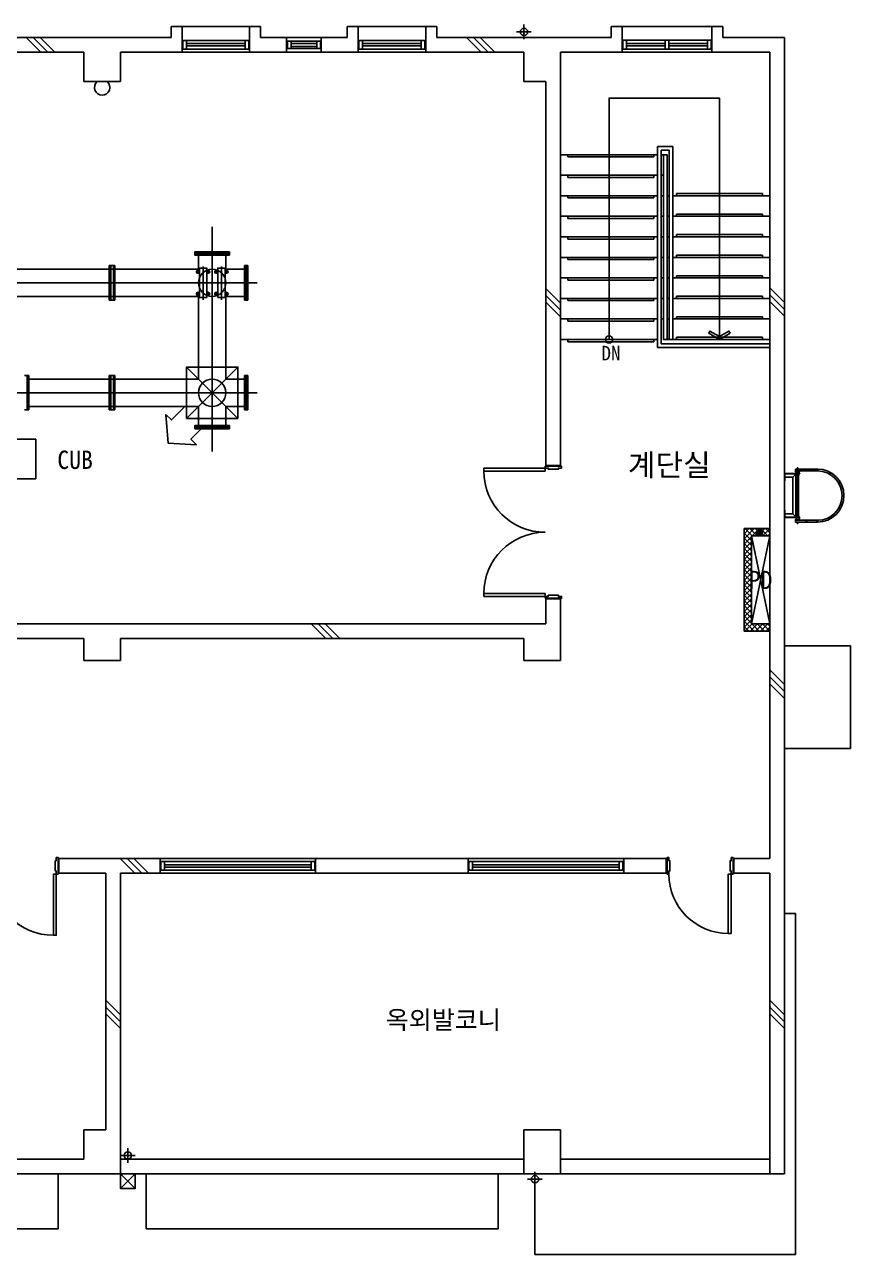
# Model space of a CAD drawing. Header units: millimetres. Extents: x 3254 to 63565, y -370693 to -326973.
# Drawn here: x 52308 to 63565, y -366785 to -350010 of the extents above; entities that cross this region are included whole.
import ezdxf
from ezdxf.enums import TextEntityAlignment as Align

# ---------------------------------------------------------------- set-up
doc = ezdxf.new("R2010")
doc.units = ezdxf.units.MM
doc.layers.add('TZ-BASE', color=253, linetype='Continuous')
doc.styles.get("Standard").update_dxf_attribs({"font": 'GulimChe.ttf'})
doc.linetypes.add('BATTINB', pattern='A,0,-0.0025,[134,GulimChe.ttf,S=0.0025,R=0,X=-0.0025,Y=0.01],-0.005,[134,GulimChe.ttf,S=0.0025,R=180,X=0.0025,Y=0.01],-0.0025', length=0.01)

msp = doc.modelspace()

# ---------------------------------------------------------------- hatches: boundary and pattern name
at = {"layer": 'TZ-BASE'}
h = msp.add_hatch(dxfattribs=at)
h.set_pattern_fill('ANSI37', color=256, scale=50, style=0)
h.set_pattern_definition([(45, (-3994.773, -384385.64), (-35.35534, 35.35534), []), (135, (-3994.773, -384385.64), (-35.35534, -35.35534), [])])
h.paths.add_polyline_path([(62465.1, -356884.8), (62115.1, -356884.8), (62115.1, -358284.8), (62465.1, -358284.8), (62465.1, -358184.8), (62215.1, -358184.8), (62215.1, -356984.8), (62465.1, -356984.8)])

# ---------------------------------------------------------------- linework, layer by layer
for p, q in [((54455.1, -350034.8), (54305.1, -350034.8)), ((54305.1, -350034.8), (54305.1, -350184.8)), ((54455.1, -350034.8), (55375.1, -350034.8)), ((54455.1, -350034.8), (54455.1, -350384.8)), ((55375.1, -350034.8), (55375.1, -350384.8)), ((55375.1, -350034.8), (55525.1, -350034.8)), ((55525.1, -350034.8), (55525.1, -350184.8)), ((56855.1, -350034.8), (56705.1, -350034.8)), ((56705.1, -350034.8), (56705.1, -350184.8)), ((56855.1, -350034.8), (57775.1, -350034.8)), ((56855.1, -350034.8), (56855.1, -350384.8)), ((57775.1, -350034.8), (57775.1, -350384.8)), ((57775.1, -350034.8), (57925.1, -350034.8)), ((57925.1, -350034.8), (57925.1, -350184.8)), ((59115.1, -350209.8), (59115.1, -350009.8)), ((60305.1, -350184.8), (60305.1, -350034.8)), ((60455.1, -350034.8), (60305.1, -350034.8)), ((61675.1, -350034.8), (60455.1, -350034.8)), ((60455.1, -350034.8), (60455.1, -350384.8)), ((61675.1, -350384.8), (61675.1, -350034.8)), ((61825.1, -350034.8), (61675.1, -350034.8)), ((61825.1, -350184.8), (61825.1, -350034.8)), ((54305.1, -350184.8), (51925.1, -350184.8)), ((52329.7, -350184.8), (52529.7, -350384.8)), ((52424, -350184.8), (52624, -350384.8)), ((52518.3, -350184.8), (52718.3, -350384.8)), ((54465.1, -350226.4), (55365.1, -350226.4)), ((54465.1, -350226.4), (54465.1, -350346.4)), ((54515.1, -350226.4), (54515.1, -350346.4)), ((55315.1, -350226.4), (55315.1, -350346.4)), ((55365.1, -350226.4), (55365.1, -350346.4)), ((55880.1, -350184.8), (55525.1, -350184.8)), ((55880.1, -350184.8), (56350.1, -350184.8)), ((55880.1, -350184.8), (55880.1, -350384.8)), ((55890.1, -350234.8), (56290.1, -350234.8)), ((56705.1, -350184.8), (56350.1, -350184.8)), ((56350.1, -350184.8), (56350.1, -350384.8)), ((56865.1, -350226.4), (57765.1, -350226.4)), ((56865.1, -350226.4), (56865.1, -350346.4)), ((56915.1, -350226.4), (56915.1, -350346.4)), ((57715.1, -350226.4), (57715.1, -350346.4)), ((57765.1, -350226.4), (57765.1, -350346.4)), ((60305.1, -350184.8), (57925.1, -350184.8)), ((58330.8, -350184.8), (58530.8, -350384.8)), ((58425.1, -350184.8), (58625.1, -350384.8)), ((58519.4, -350184.8), (58719.4, -350384.8)), ((59215.1, -350109.8), (59015.1, -350109.8)), ((61665.1, -350223.2), (60465.1, -350223.2)), ((60465.1, -350343.2), (60465.1, -350223.2)), ((60515.1, -350343.2), (60515.1, -350223.2)), ((61615.1, -350343.2), (61615.1, -350223.2)), ((61665.1, -350343.2), (61665.1, -350223.2)), ((62665.1, -350184.8), (61825.1, -350184.8)), ((62665.1, -350184.8), (62665.1, -365684.8)), ((53115.1, -350384.8), (51775.1, -350384.8)), ((53115.1, -350784.8), (53115.1, -350384.8)), ((54455.1, -350384.8), (53615.1, -350384.8)), ((53615.1, -350384.8), (53615.1, -350784.8)), ((54455.1, -350384.8), (55375.1, -350384.8)), ((54465.1, -350346.4), (55365.1, -350346.4)), ((54515.1, -350268), (55315.1, -350268)), ((54515.1, -350298), (55315.1, -350298)), ((55375.1, -350384.8), (55880.1, -350384.8)), ((55880.1, -350384.8), (56350.1, -350384.8)), ((55890.1, -350334.8), (56290.1, -350334.8)), ((55940.1, -350268.2), (56290.1, -350268.2)), ((55940.1, -350306.5), (56290.1, -350306.5)), ((56350.1, -350384.8), (56855.1, -350384.8)), ((56855.1, -350384.8), (57775.1, -350384.8)), ((56865.1, -350346.4), (57765.1, -350346.4)), ((56915.1, -350268), (57715.1, -350268)), ((56915.1, -350298), (57715.1, -350298)), ((59115.1, -350384.8), (57775.1, -350384.8)), ((59115.1, -350784.8), (59115.1, -350384.8)), ((60455.1, -350384.8), (59615.1, -350384.8)), ((59615.1, -350384.8), (59615.1, -356024.8)), ((61675.1, -350384.8), (60455.1, -350384.8)), ((61665.1, -350343.2), (60465.1, -350343.2)), ((60515.1, -350269.8), (61040.1, -350269.8)), ((60515.1, -350299.8), (61040.1, -350299.8)), ((61615.1, -350269.8), (61090.1, -350269.8)), ((61615.1, -350299.8), (61090.1, -350299.8)), ((62465.1, -350384.8), (61675.1, -350384.8)), ((62465.1, -350384.8), (62465.1, -361384.8)), ((53615.1, -350784.8), (53115.1, -350784.8)), ((53190.1, -350788), (53296.6, -350788)), ((53433.6, -350788), (53540.1, -350788)), ((59415.1, -350784.8), (59115.1, -350784.8)), ((59415.1, -350784.8), (59415.1, -356024.8)), ((60935.1, -351674.8), (61145.1, -351674.8)), ((60935.1, -354414.8), (60935.1, -351674.8)), ((60985.1, -351724.8), (61095.1, -351724.8)), ((60985.1, -354364.8), (60985.1, -351724.8)), ((61095.1, -351724.8), (61095.1, -354304.8)), ((61145.1, -351674.8), (61145.1, -354304.8)), ((59615.1, -351784.8), (60935.1, -351784.8)), ((59715.1, -351784.8), (59715.1, -351814.8)), ((59715.1, -351814.8), (60885.1, -351814.8)), ((60885.1, -351784.8), (60885.1, -351814.8)), ((60985.1, -351784.8), (61015.1, -351784.8)), ((59615.1, -352064.8), (60935.1, -352064.8)), ((59715.1, -352064.8), (59715.1, -352094.8)), ((59715.1, -352094.8), (60885.1, -352094.8)), ((60885.1, -352064.8), (60885.1, -352094.8)), ((60985.1, -352064.8), (61015.1, -352064.8)), ((59615.1, -352344.8), (60935.1, -352344.8)), ((59715.1, -352344.8), (59715.1, -352374.8)), ((59715.1, -352374.8), (60885.1, -352374.8)), ((60885.1, -352344.8), (60885.1, -352374.8)), ((60985.1, -352344.8), (61015.1, -352344.8)), ((61065.1, -352344.8), (61095.1, -352344.8)), ((61145.1, -352344.8), (62465.1, -352344.8)), ((61195.1, -352344.8), (61195.1, -352314.8)), ((61195.1, -352314.8), (62365.1, -352314.8)), ((62365.1, -352344.8), (62365.1, -352314.8)), ((61195.1, -352624.8), (61195.1, -352594.8)), ((61195.1, -352594.8), (62365.1, -352594.8)), ((62365.1, -352624.8), (62365.1, -352594.8)), ((54865.1, -355834), (54865.1, -352767.7)), ((59615.1, -352624.8), (60935.1, -352624.8)), ((59715.1, -352624.8), (59715.1, -352654.8)), ((59715.1, -352654.8), (60885.1, -352654.8)), ((60885.1, -352624.8), (60885.1, -352654.8)), ((60985.1, -352624.8), (61015.1, -352624.8)), ((61065.1, -352624.8), (61095.1, -352624.8)), ((61145.1, -352624.8), (62465.1, -352624.8)), ((59615.1, -352904.8), (60935.1, -352904.8)), ((59715.1, -352904.8), (59715.1, -352934.8)), ((59715.1, -352934.8), (60885.1, -352934.8)), ((60885.1, -352904.8), (60885.1, -352934.8)), ((60985.1, -352904.8), (61015.1, -352904.8)), ((61065.1, -352904.8), (61095.1, -352904.8)), ((61145.1, -352904.8), (62465.1, -352904.8)), ((61195.1, -352904.8), (61195.1, -352874.8)), ((61195.1, -352874.8), (62365.1, -352874.8)), ((62365.1, -352904.8), (62365.1, -352874.8)), ((54630.1, -353131.3), (54630.1, -353109.3)), ((54630.1, -353109.3), (54865.1, -353109.3)), ((55100.1, -353109.3), (54865.1, -353109.3)), ((55100.1, -353134.3), (55100.1, -353109.3)), ((54630.1, -353134.3), (54630.1, -353156.3)), ((54630.1, -353156.3), (54865.1, -353156.3)), ((54630.1, -353156.3), (54865.1, -353156.3)), ((54662.2, -353134.3), (54631.1, -353134.3)), ((54865.1, -353134.3), (54631.1, -353134.3)), ((54635.1, -353156.3), (54865.1, -353156.3)), ((54679.1, -353156.3), (54679.1, -353345.6)), ((54865.1, -353134.3), (55099.1, -353134.3)), ((55100.1, -353156.3), (54865.1, -353156.3)), ((54865.1, -353156.3), (55095.1, -353156.3)), ((55051.1, -353156.3), (55095.1, -353156.3)), ((55051.1, -353345.6), (55051.1, -353156.3)), ((55068, -353134.3), (55099.1, -353134.3)), ((55100.1, -353134.3), (55100.1, -353156.3)), ((59615.1, -353184.8), (60935.1, -353184.8)), ((59715.1, -353184.8), (59715.1, -353214.8)), ((59715.1, -353214.8), (60885.1, -353214.8)), ((60885.1, -353184.8), (60885.1, -353214.8)), ((60985.1, -353184.8), (61015.1, -353184.8)), ((61065.1, -353184.8), (61095.1, -353184.8)), ((61145.1, -353184.8), (62465.1, -353184.8)), ((61195.1, -353184.8), (61195.1, -353154.8)), ((61195.1, -353154.8), (62365.1, -353154.8)), ((62365.1, -353184.8), (62365.1, -353154.8)), ((54679.1, -353345.6), (49051.1, -353345.6)), ((53482.7, -353296.6), (53460.7, -353296.6)), ((53460.7, -353296.6), (53460.7, -353531.6)), ((53482.7, -353306.6), (53482.7, -353297.6)), ((53482.7, -353531.6), (53482.7, -353297.6)), ((53516.7, -353296.6), (53483.7, -353296.6)), ((53483.7, -353296.6), (53516.7, -353296.6)), ((53483.7, -353296.6), (53516.7, -353296.6)), ((53516.7, -353296.6), (53483.7, -353296.6)), ((53517.7, -353296.6), (53539.7, -353296.6)), ((53517.7, -353306.6), (53517.7, -353297.6)), ((53517.7, -353531.6), (53517.7, -353297.6)), ((53539.7, -353296.6), (53539.7, -353531.6)), ((54695, -353381.6), (54644.4, -353381.6)), ((54669.7, -353406.9), (54669.7, -353356.3)), ((54740.1, -353307.7), (54740.1, -353765.1)), ((54835.8, -353381.6), (54785.2, -353381.6)), ((54810.5, -353406.9), (54810.5, -353356.3)), ((54945, -353381.6), (54894.4, -353381.6)), ((54919.7, -353406.9), (54919.7, -353356.3)), ((54990.1, -353307.7), (54990.1, -353765.1)), ((55085.8, -353381.6), (55035.2, -353381.6)), ((55304.6, -353345.6), (55051.1, -353345.6)), ((55060.5, -353406.9), (55060.5, -353356.3)), ((55304.6, -353296.6), (55304.6, -353531.6)), ((55326.6, -353296.6), (55304.6, -353296.6)), ((55304.6, -353531.6), (55304.6, -353301.6)), ((55304.6, -353345.6), (55304.6, -353301.6)), ((55326.6, -353296.6), (55351.6, -353296.6)), ((55326.6, -353531.6), (55326.6, -353297.6)), ((55326.6, -353328.7), (55326.6, -353297.6)), ((55351.6, -353296.6), (55351.6, -353531.6)), ((61195.1, -353464.8), (61195.1, -353434.8)), ((61195.1, -353434.8), (62365.1, -353434.8)), ((62365.1, -353464.8), (62365.1, -353434.8)), ((18120.2, -353531.6), (55478.5, -353531.6)), ((53460.7, -353766.6), (53460.7, -353531.6)), ((53482.7, -353531.6), (53482.7, -353765.6)), ((53517.7, -353531.6), (53517.7, -353765.6)), ((53539.7, -353766.6), (53539.7, -353531.6)), ((54679.1, -353516), (54679.1, -353547.2)), ((55051.1, -353547.2), (55051.1, -353516)), ((55304.6, -353766.6), (55304.6, -353531.6)), ((55304.6, -353766.6), (55304.6, -353531.6)), ((55304.6, -353761.6), (55304.6, -353531.6)), ((55326.6, -353531.6), (55326.6, -353765.6)), ((55351.6, -353766.6), (55351.6, -353531.6)), ((59415.1, -353609.4), (59615.1, -353809.4)), ((59615.1, -353464.8), (60935.1, -353464.8)), ((59715.1, -353464.8), (59715.1, -353494.8)), ((59715.1, -353494.8), (60885.1, -353494.8)), ((60885.1, -353464.8), (60885.1, -353494.8)), ((60985.1, -353464.8), (61015.1, -353464.8)), ((61065.1, -353464.8), (61095.1, -353464.8)), ((61145.1, -353464.8), (62465.1, -353464.8)), ((62465.1, -353599.6), (62665.1, -353799.6)), ((54679.1, -353717.6), (49051.1, -353717.6)), ((53482.7, -353766.6), (53460.7, -353766.6)), ((53482.7, -353756.6), (53482.7, -353765.6)), ((53482.7, -353756.6), (53482.7, -353765.6)), ((53516.7, -353766.6), (53483.7, -353766.6)), ((53483.7, -353766.6), (53516.7, -353766.6)), ((53483.7, -353766.6), (53516.7, -353766.6)), ((53516.7, -353766.6), (53483.7, -353766.6)), ((53517.7, -353756.6), (53517.7, -353765.6)), ((53517.7, -353766.6), (53539.7, -353766.6)), ((54695, -353681.6), (54644.4, -353681.6)), ((54669.7, -353706.9), (54669.7, -353656.3)), ((54679.1, -353717.6), (54679.1, -354845.6)), ((54835.8, -353681.6), (54785.2, -353681.6)), ((54810.5, -353706.9), (54810.5, -353656.3)), ((54945, -353681.6), (54894.4, -353681.6)), ((54919.7, -353706.9), (54919.7, -353656.3)), ((55085.8, -353681.6), (55035.2, -353681.6)), ((55304.6, -353717.6), (55051.1, -353717.6)), ((55051.1, -354845.6), (55051.1, -353717.6)), ((55060.5, -353706.9), (55060.5, -353656.3)), ((55326.6, -353766.6), (55304.6, -353766.6)), ((55326.6, -353734.6), (55326.6, -353765.6)), ((55329.6, -353766.6), (55351.6, -353766.6)), ((59415.1, -353703.7), (59615.1, -353903.7)), ((59615.1, -353744.8), (60935.1, -353744.8)), ((59715.1, -353744.8), (59715.1, -353774.8)), ((59715.1, -353774.8), (60885.1, -353774.8)), ((60885.1, -353744.8), (60885.1, -353774.8)), ((60985.1, -353744.8), (61015.1, -353744.8)), ((61065.1, -353744.8), (61095.1, -353744.8)), ((61145.1, -353744.8), (62465.1, -353744.8)), ((61195.1, -353744.8), (61195.1, -353714.8)), ((61195.1, -353714.8), (62365.1, -353714.8)), ((62365.1, -353744.8), (62365.1, -353714.8)), ((62465.1, -353693.9), (62665.1, -353893.9)), ((59415.1, -353797.9), (59615.1, -353997.9)), ((62465.1, -353788.1), (62665.1, -353988.1)), ((59615.1, -354024.8), (60935.1, -354024.8)), ((59715.1, -354024.8), (59715.1, -354054.8)), ((59715.1, -354054.8), (60885.1, -354054.8)), ((60885.1, -354024.8), (60885.1, -354054.8)), ((60985.1, -354024.8), (61015.1, -354024.8)), ((61065.1, -354024.8), (61095.1, -354024.8)), ((61145.1, -354024.8), (62465.1, -354024.8)), ((61195.1, -354024.8), (61195.1, -353994.8)), ((61195.1, -353994.8), (62365.1, -353994.8)), ((62365.1, -354024.8), (62365.1, -353994.8)), ((61195.1, -354304.8), (61195.1, -354274.8)), ((61195.1, -354274.8), (62365.1, -354274.8)), ((62365.1, -354304.8), (62365.1, -354274.8)), ((59615.1, -354304.8), (60935.1, -354304.8)), ((59715.1, -354304.8), (59715.1, -354334.8)), ((59715.1, -354334.8), (60885.1, -354334.8)), ((60885.1, -354304.8), (60885.1, -354334.8)), ((62465.1, -354414.8), (60935.1, -354414.8)), ((62465.1, -354364.8), (60985.1, -354364.8)), ((61065.1, -354304.8), (62465.1, -354304.8)), ((55215.1, -354681.6), (54515.1, -355381.6)), ((55215.1, -355381.6), (54515.1, -354681.6)), ((55215.1, -354681.6), (54515.1, -355381.6)), ((55215.1, -355381.6), (54515.1, -354681.6)), ((52307.6, -354796.6), (52340.6, -354796.6)), ((52340.6, -354796.6), (52307.6, -354796.6)), ((52341.6, -354796.6), (52363.6, -354796.6)), ((52341.6, -354797.6), (52341.6, -354806.6)), ((52341.6, -354797.6), (52341.6, -354806.6)), ((52341.6, -354839.2), (52341.6, -354797.6)), ((52341.6, -355042.1), (52341.6, -354797.6)), ((52363.6, -354796.6), (52363.6, -355042.1)), ((52363.6, -354796.6), (52363.6, -355042.1)), ((52363.6, -354801.6), (52363.6, -355042.1)), ((54679.1, -354845.6), (52370.4, -354845.6)), ((53482.7, -354796.6), (53460.7, -354796.6)), ((53460.7, -354796.6), (53460.7, -355031.6)), ((53482.7, -354806.6), (53482.7, -354797.6)), ((53482.7, -355031.6), (53482.7, -354797.6)), ((53516.7, -354796.6), (53483.7, -354796.6)), ((53483.7, -354796.6), (53516.7, -354796.6)), ((53483.7, -354796.6), (53516.7, -354796.6)), ((53516.7, -354796.6), (53483.7, -354796.6)), ((53517.7, -354796.6), (53539.7, -354796.6)), ((53517.7, -354806.6), (53517.7, -354797.6)), ((53517.7, -355031.6), (53517.7, -354797.6)), ((53539.7, -354796.6), (53539.7, -355031.6)), ((55304.6, -354845.6), (55051.1, -354845.6)), ((55304.6, -354796.6), (55304.6, -355031.6)), ((55326.6, -354796.6), (55304.6, -354796.6)), ((55304.6, -355031.6), (55304.6, -354801.6)), ((55304.6, -354845.6), (55304.6, -354801.6)), ((55326.6, -354796.6), (55351.6, -354796.6)), ((55326.6, -355031.6), (55326.6, -354797.6)), ((55326.6, -354828.7), (55326.6, -354797.6)), ((55351.6, -354796.6), (55351.6, -355031.6)), ((12165.1, -355031.6), (55478.5, -355031.6)), ((52341.6, -355042.1), (52341.6, -355265.6)), ((52363.6, -355266.6), (52363.6, -355042.1)), ((53460.7, -355266.6), (53460.7, -355031.6)), ((53482.7, -355031.6), (53482.7, -355265.6)), ((53517.7, -355031.6), (53517.7, -355265.6)), ((53539.7, -355266.6), (53539.7, -355031.6)), ((55304.6, -355266.6), (55304.6, -355031.6)), ((55304.6, -355266.6), (55304.6, -355031.6)), ((55304.6, -355261.6), (55304.6, -355031.6)), ((55326.6, -355031.6), (55326.6, -355265.6)), ((55351.6, -355266.6), (55351.6, -355031.6)), ((52307.6, -355266.6), (52340.6, -355266.6)), ((52340.6, -355266.6), (52307.6, -355266.6)), ((52341.6, -355245), (52341.6, -355265.6)), ((52341.6, -355265.6), (52341.6, -355256.6)), ((52341.6, -355265.6), (52341.6, -355256.6)), ((52341.6, -355266.6), (52363.6, -355266.6)), ((52363.6, -355227.1), (52363.6, -355261.6)), ((54679.1, -355217.6), (52370.4, -355217.6)), ((53482.7, -355266.6), (53460.7, -355266.6)), ((53482.7, -355256.6), (53482.7, -355265.6)), ((53482.7, -355256.6), (53482.7, -355265.6)), ((53516.7, -355266.6), (53483.7, -355266.6)), ((53483.7, -355266.6), (53516.7, -355266.6)), ((53483.7, -355266.6), (53516.7, -355266.6)), ((53516.7, -355266.6), (53483.7, -355266.6)), ((53517.7, -355256.6), (53517.7, -355265.6)), ((53517.7, -355266.6), (53539.7, -355266.6)), ((54679.1, -355217.6), (54679.1, -355477.4)), ((55304.6, -355217.6), (55051.1, -355217.6)), ((55051.1, -355477.4), (55051.1, -355217.6)), ((55326.6, -355266.6), (55304.6, -355266.6)), ((55326.6, -355234.6), (55326.6, -355265.6)), ((55329.6, -355266.6), (55351.6, -355266.6)), ((54630.1, -355499.4), (54630.1, -355477.4)), ((54630.1, -355477.4), (54865.1, -355477.4)), ((54630.1, -355477.4), (54865.1, -355477.4)), ((54630.1, -355502.4), (54630.1, -355524.4)), ((54630.1, -355524.4), (54865.1, -355524.4)), ((54662.2, -355499.4), (54631.1, -355499.4)), ((54865.1, -355499.4), (54631.1, -355499.4)), ((54635.1, -355477.4), (54865.1, -355477.4)), ((55100.1, -355477.4), (54865.1, -355477.4)), ((54865.1, -355477.4), (55095.1, -355477.4)), ((54865.1, -355499.4), (55099.1, -355499.4)), ((55100.1, -355524.4), (54865.1, -355524.4)), ((55051.1, -355477.4), (55095.1, -355477.4)), ((55068, -355499.4), (55099.1, -355499.4)), ((55100.1, -355499.4), (55100.1, -355477.4)), ((55100.1, -355499.4), (55100.1, -355524.4)), ((59415.1, -356024.8), (59615.1, -356024.8)), ((62815.1, -356097.8), (62815.1, -356072.8)), ((63119.3, -356072.8), (62815.1, -356072.8)), ((63119.3, -356097.8), (62815.1, -356097.8)), ((62815.1, -356134.8), (62815.1, -356128.8)), ((62815.1, -356128.8), (62825.1, -356128.8)), ((62825.1, -356109.8), (62825.1, -356128.8)), ((62865.1, -356109.8), (62825.1, -356109.8)), ((62836.9, -356064.8), (62835.3, -356065.7)), ((62835.3, -356071.9), (62835.3, -356065.7)), ((62836.9, -356072.8), (62835.3, -356071.9)), ((62853.4, -356064.8), (62836.9, -356064.8)), ((62853.4, -356072.8), (62836.9, -356072.8)), ((62840, -356071.9), (62840, -356065.7)), ((62840.1, -356057.3), (62841.6, -356055.8)), ((62850.1, -356057.3), (62840.1, -356057.3)), ((62840.1, -356064.8), (62840.1, -356057.3)), ((62840.1, -356109.8), (62840.1, -356105.8)), ((62848.6, -356055.8), (62841.6, -356055.8)), ((62841.6, -356064.8), (62841.6, -356055.8)), ((62848.6, -356064.8), (62848.6, -356055.8)), ((62850.1, -356057.3), (62848.6, -356055.8)), ((62850, -356071.9), (62850, -356065.7)), ((62850.1, -356064.8), (62850.1, -356057.3)), ((62850.1, -356109.8), (62850.1, -356105.8)), ((62853.4, -356064.8), (62854.9, -356065.7)), ((62853.4, -356072.8), (62854.9, -356071.9)), ((62854.9, -356071.9), (62854.9, -356065.7)), ((62865.1, -356109.8), (62865.1, -356128.8)), ((62865.1, -356128.8), (62875.1, -356128.8)), ((62875.1, -356134.8), (62875.1, -356128.8)), ((62665.1, -356134.8), (62665.1, -356234.8)), ((62671.1, -356134.8), (62665.1, -356134.8)), ((62671.1, -356234.8), (62665.1, -356234.8)), ((62671.1, -356134.8), (62671.1, -356234.8)), ((62828.6, -356134.8), (62671.1, -356134.8)), ((62823.6, -356139.8), (62671.1, -356139.8)), ((62778.6, -356184.8), (62671.1, -356184.8)), ((62778.6, -356184.8), (62828.6, -356134.8)), ((62778.6, -356684.8), (62778.6, -356184.8)), ((62815.1, -356134.8), (62828.6, -356134.8)), ((62823.6, -356729.8), (62823.6, -356139.8)), ((62828.6, -356734.8), (62828.6, -356134.8)), ((62828.6, -356159.8), (62828.6, -356134.8)), ((62831.6, -356159.8), (62828.6, -356159.8)), ((62831.6, -356159.8), (62831.6, -356134.8)), ((62831.6, -356134.8), (62858.6, -356134.8)), ((62832.6, -356134.8), (62832.6, -356734.8)), ((62835.1, -356134.8), (62835.1, -356734.8)), ((62855.1, -356134.8), (62855.1, -356734.8)), ((62857.6, -356134.8), (62857.6, -356734.8)), ((62858.6, -356159.8), (62858.6, -356134.8)), ((62861.6, -356159.8), (62858.6, -356159.8)), ((62861.6, -356159.8), (62861.6, -356134.8)), ((62861.6, -356134.8), (62875.1, -356134.8)), ((62665.1, -356734.8), (62665.1, -356634.8)), ((62665.1, -356634.8), (62671.1, -356634.8)), ((62671.1, -356734.8), (62671.1, -356634.8)), ((62671.1, -356734.8), (62665.1, -356734.8)), ((62778.6, -356684.8), (62671.1, -356684.8)), ((62823.6, -356729.8), (62671.1, -356729.8)), ((62828.6, -356734.8), (62671.1, -356734.8)), ((62778.6, -356684.8), (62828.6, -356734.8)), ((62815.1, -356734.8), (62815.1, -356740.8)), ((62815.1, -356734.8), (62828.6, -356734.8)), ((62815.1, -356734.8), (62828.6, -356734.8)), ((62815.1, -356740.8), (62825.1, -356740.8)), ((62815.1, -356771.8), (62815.1, -356796.8)), ((63115.1, -356771.8), (62815.1, -356771.8)), ((63115.1, -356796.8), (62815.1, -356796.8)), ((62825.1, -356759.8), (62825.1, -356740.8)), ((62865.1, -356759.8), (62825.1, -356759.8)), ((62828.6, -356709.8), (62828.6, -356734.8)), ((62831.6, -356709.8), (62828.6, -356709.8)), ((62831.6, -356709.8), (62831.6, -356734.8)), ((62831.6, -356734.8), (62858.6, -356734.8)), ((62836.9, -356796.8), (62835.3, -356797.7)), ((62835.3, -356797.7), (62835.3, -356803.9)), ((62836.9, -356804.8), (62835.3, -356803.9)), ((62853.4, -356796.8), (62836.9, -356796.8)), ((62840, -356797.7), (62840, -356803.9)), ((62840.1, -356759.8), (62840.1, -356763.8)), ((62850, -356797.7), (62850, -356803.9)), ((62850.1, -356759.8), (62850.1, -356763.8)), ((62853.4, -356796.8), (62854.9, -356797.7)), ((62853.4, -356804.8), (62854.9, -356803.9)), ((62854.9, -356797.7), (62854.9, -356803.9)), ((62858.6, -356709.8), (62858.6, -356734.8)), ((62861.6, -356709.8), (62858.6, -356709.8)), ((62861.6, -356709.8), (62861.6, -356734.8)), ((62861.6, -356734.8), (62875.1, -356734.8)), ((62865.1, -356759.8), (62865.1, -356740.8)), ((62865.1, -356740.8), (62875.1, -356740.8)), ((62875.1, -356734.8), (62875.1, -356740.8)), ((63127.6, -356784.3), (63102.6, -356784.3)), ((63115.1, -356796.8), (63115.1, -356771.8)), ((63115.1, -356796.8), (63115.1, -356771.8)), ((63115.1, -356796.8), (63115.1, -356771.8)), ((63115.1, -356796.8), (63115.1, -356784.3)), ((62465.1, -356884.8), (62115.1, -356884.8)), ((62115.1, -358284.8), (62115.1, -356884.8)), ((62853.4, -356804.8), (62836.9, -356804.8)), ((62840.1, -356804.8), (62840.1, -356812.3)), ((62850.1, -356812.3), (62840.1, -356812.3)), ((62840.1, -356812.3), (62841.6, -356813.8)), ((62841.6, -356804.8), (62841.6, -356813.8)), ((62848.6, -356813.8), (62841.6, -356813.8)), ((62848.6, -356804.8), (62848.6, -356813.8)), ((62850.1, -356812.3), (62848.6, -356813.8)), ((62850.1, -356804.8), (62850.1, -356812.3)), ((62465.1, -356984.8), (62215.1, -356984.8)), ((62215.1, -358184.8), (62215.1, -356984.8)), ((62465.1, -358184.8), (62215.1, -356984.8)), ((62465.1, -356984.8), (62215.1, -358184.8)), ((59415.1, -357844.8), (59615.1, -357844.8)), ((59415.1, -357844.8), (59415.1, -358184.8)), ((59615.1, -358684.8), (59615.1, -357844.8)), ((59415.1, -358184.8), (22875.1, -358184.8)), ((56216.1, -358184.8), (56416.1, -358384.8)), ((56310.4, -358184.8), (56510.4, -358384.8)), ((56404.7, -358184.8), (56604.7, -358384.8)), ((62465.1, -358284.8), (62115.1, -358284.8)), ((62465.1, -358184.8), (62215.1, -358184.8)), ((53115.1, -358384.8), (47615.1, -358384.8)), ((53115.1, -358684.8), (53115.1, -358384.8)), ((53615.1, -358384.8), (53615.1, -358684.8)), ((59115.1, -358384.8), (53615.1, -358384.8)), ((59115.1, -358684.8), (59115.1, -358384.8)), ((62665.1, -358484.8), (63565.1, -358484.8)), ((63565.1, -359884.8), (63565.1, -358484.8)), ((53115.1, -358684.8), (53615.1, -358684.8)), ((59615.1, -358684.8), (59115.1, -358684.8)), ((62465.1, -358811.3), (62665.1, -359011.3)), ((62465.1, -358905.6), (62665.1, -359105.6)), ((62465.1, -358999.9), (62665.1, -359199.9)), ((62665.1, -359884.8), (63565.1, -359884.8)), ((52775.1, -361384.8), (54155.1, -361384.8)), ((52775.1, -361584.8), (52775.1, -361384.8)), ((53610, -361384.8), (53810, -361584.8)), ((53704.3, -361384.8), (53904.3, -361584.8)), ((53798.5, -361384.8), (53998.5, -361584.8)), ((54155.1, -361584.8), (54155.1, -361384.8)), ((54155.1, -361384.8), (56275.1, -361384.8)), ((54165.1, -361423.2), (56265.1, -361423.2)), ((54165.1, -361543.2), (54165.1, -361423.2)), ((54215.1, -361543.2), (54215.1, -361423.2)), ((54215.1, -361471.6), (56215.1, -361471.6)), ((56215.1, -361543.2), (56215.1, -361423.2)), ((56265.1, -361543.2), (56265.1, -361423.2)), ((56275.1, -361584.8), (56275.1, -361384.8)), ((56275.1, -361384.8), (58355.1, -361384.8)), ((58355.1, -361584.8), (58355.1, -361384.8)), ((58355.1, -361384.8), (60475.1, -361384.8)), ((58365.1, -361423.2), (60465.1, -361423.2)), ((58365.1, -361543.2), (58365.1, -361423.2)), ((58415.1, -361543.2), (58415.1, -361423.2)), ((58415.1, -361471.6), (60415.1, -361471.6)), ((60415.1, -361543.2), (60415.1, -361423.2)), ((60465.1, -361543.2), (60465.1, -361423.2)), ((60475.1, -361384.8), (61055.1, -361384.8)), ((60475.1, -361584.8), (60475.1, -361384.8)), ((61055.1, -361584.8), (61055.1, -361384.8)), ((61975.1, -361584.8), (61975.1, -361384.8)), ((62465.1, -361384.8), (61975.1, -361384.8)), ((52775.1, -361584.8), (53415.1, -361584.8)), ((53415.1, -365084.8), (53415.1, -361584.8)), ((53615.1, -365684.8), (53615.1, -361584.8)), ((53615.1, -361584.8), (54155.1, -361584.8)), ((54155.1, -361584.8), (56275.1, -361584.8)), ((54165.1, -361543.2), (56265.1, -361543.2)), ((54215.1, -361501.6), (56215.1, -361501.6)), ((56275.1, -361584.8), (58355.1, -361584.8)), ((58355.1, -361584.8), (60475.1, -361584.8)), ((58365.1, -361543.2), (60465.1, -361543.2)), ((58415.1, -361501.6), (60415.1, -361501.6)), ((60475.1, -361584.8), (61055.1, -361584.8)), ((61975.1, -361584.8), (62465.1, -361584.8)), ((62465.1, -361584.8), (62465.1, -365684.8)), ((62815.1, -362134.8), (62665.1, -362134.8)), ((62815.1, -362134.8), (62815.1, -366784.8)), ((53415.1, -363316.2), (53615.1, -363516.2)), ((62465.1, -363316.2), (62665.1, -363516.2)), ((53415.1, -363410.4), (53615.1, -363610.4)), ((53415.1, -363504.7), (53615.1, -363704.7)), ((62465.1, -363410.4), (62665.1, -363610.4)), ((62465.1, -363504.7), (62665.1, -363704.7)), ((53115.1, -365484.8), (53115.1, -365084.8)), ((53115.1, -365084.8), (53415.1, -365084.8)), ((59115.1, -365684.8), (59115.1, -365084.8)), ((59115.1, -365084.8), (59615.1, -365084.8)), ((59615.1, -365684.8), (59615.1, -365084.8)), ((53715.1, -365334.8), (53715.1, -365534.8)), ((51775.1, -365484.8), (53115.1, -365484.8)), ((53615.1, -365434.8), (53815.1, -365434.8)), ((59115.1, -365484.8), (53615.1, -365484.8)), ((59615.1, -365484.8), (62465.1, -365484.8)), ((53615.1, -365684.8), (51925.1, -365684.8)), ((52765.1, -365684.8), (52765.1, -366434.8)), ((59115.1, -365684.8), (53615.1, -365684.8)), ((53965.1, -365684.8), (53965.1, -366434.8)), ((58765.1, -365684.8), (58765.1, -366434.8)), ((59115.1, -365684.8), (59615.1, -365684.8)), ((59265.1, -365659.8), (59265.1, -365859.8)), ((59265.1, -365684.8), (59265.1, -366784.8)), ((59615.1, -365684.8), (62465.1, -365684.8)), ((62465.1, -365684.8), (62665.1, -365684.8)), ((59365.1, -365759.8), (59165.1, -365759.8)), ((52765.1, -366434.8), (47965.1, -366434.8)), ((58765.1, -366434.8), (53965.1, -366434.8)), ((62815.1, -366784.8), (59265.1, -366784.8))]:
    msp.add_line(p, q, dxfattribs=at)
for points in [[(55890.1, -350234.8), (55940.1, -350234.8), (55940.1, -350334.8), (55890.1, -350334.8)], [(56340.1, -350234.8), (56290.1, -350234.8), (56290.1, -350334.8), (56340.1, -350334.8)], [(61090.1, -350343.2), (61040.1, -350343.2), (61040.1, -350223.2), (61090.1, -350223.2)], [(61015.1, -351784.8), (61065.1, -351784.8), (61065.1, -354304.8), (61015.1, -354304.8)], [(54690.1, -353731.6), (54790.1, -353731.6), (54790.1, -353331.6), (54690.1, -353331.6)], [(54940.1, -353731.6), (55040.1, -353731.6), (55040.1, -353331.6), (54940.1, -353331.6)], [(61927.1, -354219.9), (61910.1, -354190.5), (61780.1, -354265.6), (61650.1, -354190.5), (61633.1, -354219.9), (61780.1, -354304.8)], [(55215.1, -355381.6), (55215.1, -354681.6), (54515.1, -354681.6), (54515.1, -355381.6)], [(55215.1, -355381.6), (55215.1, -354681.6), (54515.1, -354681.6), (54515.1, -355381.6)], [(51258.4, -355664.8), (52458.4, -355664.8), (52458.4, -356204.8), (51258.4, -356204.8)], [(59403.1, -356059.8), (58568.1, -356059.8), (58568.1, -356099.8), (59403.1, -356099.8)], [(59403.1, -356034.8), (59403.1, -356059.8), (59446.1, -356059.8), (59446.1, -356074.8), (59584.1, -356074.8), (59584.1, -356059.8), (59627.1, -356059.8), (59627.1, -356034.8)], [(62855.1, -356105.8), (62855.1, -356103.8), (62865.1, -356103.8), (62865.1, -356105.8), (62875.1, -356105.8), (62875.1, -356097.8), (62815.1, -356097.8), (62815.1, -356105.8), (62825.1, -356105.8), (62825.1, -356103.8), (62835.1, -356103.8), (62835.1, -356105.8)], [(62855.1, -356763.8), (62855.1, -356765.8), (62865.1, -356765.8), (62865.1, -356763.8), (62875.1, -356763.8), (62875.1, -356771.8), (62815.1, -356771.8), (62815.1, -356763.8), (62825.1, -356763.8), (62825.1, -356765.8), (62835.1, -356765.8), (62835.1, -356763.8)], [(59403.1, -357809.8), (58568.1, -357809.8), (58568.1, -357769.8), (59403.1, -357769.8)], [(59403.1, -357834.8), (59403.1, -357809.8), (59446.1, -357809.8), (59446.1, -357794.8), (59584.1, -357794.8), (59584.1, -357809.8), (59627.1, -357809.8), (59627.1, -357834.8)], [(52765.1, -361596.8), (52740.1, -361596.8), (52740.1, -361553.8), (52725.1, -361553.8), (52725.1, -361415.8), (52740.1, -361415.8), (52740.1, -361372.8), (52765.1, -361372.8)], [(61065.1, -361596.8), (61090.1, -361596.8), (61090.1, -361553.8), (61105.1, -361553.8), (61105.1, -361415.8), (61090.1, -361415.8), (61090.1, -361372.8), (61065.1, -361372.8)], [(61965.1, -361596.8), (61940.1, -361596.8), (61940.1, -361553.8), (61925.1, -361553.8), (61925.1, -361415.8), (61940.1, -361415.8), (61940.1, -361372.8), (61965.1, -361372.8)], [(52740.1, -361596.8), (52740.1, -362431.8), (52700.1, -362431.8), (52700.1, -361596.8)], [(61940.1, -361596.8), (61940.1, -362406.8), (61900.1, -362406.8), (61900.1, -361596.8)]]:
    msp.add_lwpolyline(points, close=True, dxfattribs=at)
at = {"layer": 'TZ-BASE', "flags": 128}
for points in [[(61780.1, -354304.8), (61780.1, -351011.9), (60275.1, -351011.9), (60275.1, -354304.8)], [(53815.1, -365684.8), (53815.1, -365884.8), (53615.1, -365884.8), (53615.1, -365684.8), (53815.1, -365684.8), (53615.1, -365884.8)], [(53615.1, -365684.8), (53815.1, -365884.8)]]:
    msp.add_lwpolyline(points, dxfattribs=at)
at = {"layer": 'TZ-BASE'}
msp.add_lwpolyline([(54491.9, -355217.6), (54309.8, -355402.8), (54234.2, -355329.3), (54262.8, -355717.2), (54649.3, -355740.2), (54573.7, -355666.7), (54718.4, -355518.1)], dxfattribs=at)
at = {"layer": 'TZ-BASE', "const_width": 50, "flags": 128}
msp.add_lwpolyline([(62327.2, -356915.8, -1), (62327.2, -356965.8, -1)], format="xyb", close=True, dxfattribs=at)
at = {"layer": 'TZ-BASE', "flags": 128}
for points in [[(54610.1, -361539.8, 0.0000093), (54610.1, -361539.8, 0.0000093)], [(54610.1, -361539.8, 0.000009), (54610.1, -361539.8, 0.000009)], [(58810.1, -361539.8, 0.0000093), (58810.1, -361539.8, 0.0000093)], [(58810.1, -361539.8, 0.000009), (58810.1, -361539.8, 0.000009)]]:
    msp.add_lwpolyline(points, format="xyb", dxfattribs=at)
at = {"layer": 'TZ-BASE'}
for centre, radius in [((59115.1, -350109.8), 50), ((54669.7, -353381.6), 20.4), ((54865.1, -353531.6), 186.7), ((54810.5, -353381.6), 20.4), ((54919.7, -353381.6), 20.4), ((55060.5, -353381.6), 20.4), ((54669.7, -353681.6), 20.4), ((54810.5, -353681.6), 20.4), ((54919.7, -353681.6), 20.4), ((55060.5, -353681.6), 20.4), ((60275.1, -354304.8), 50), ((54865.1, -355031.6), 186.7), ((62965.1, -356085.3), 7.5), ((62965.1, -356085.3), 5), ((63115.1, -356085.3), 7.5), ((63115.1, -356085.3), 5), ((63289.9, -356132.1), 7.5), ((63289.9, -356132.1), 5), ((63417.8, -356260), 7.5), ((63417.8, -356260), 5), ((63464.6, -356434.8), 7.5), ((63464.6, -356434.8), 5), ((63417.8, -356609.5), 7.5), ((63417.8, -356609.5), 5), ((62965.1, -356784.3), 7.5), ((62965.1, -356784.3), 5), ((63115.1, -356784.3), 7.5), ((63115.1, -356784.3), 5), ((63289.9, -356737.5), 7.5), ((63289.9, -356737.5), 5), ((53715.1, -365434.8), 50), ((59265.1, -365759.8), 50)]:
    msp.add_circle(centre, radius, dxfattribs=at)
for centre, radius, start, end in [((53365.1, -350867.6), 105, 130.72175, 49.27825), ((53483.7, -353297.6), 1, 90, 180), ((53483.7, -353297.6), 1, 90, 180), ((53516.7, -353297.6), 1, 0, 90), ((53516.7, -353297.6), 1, 0, 90), ((53483.7, -353765.6), 1, 180, 270), ((53483.7, -353765.6), 1, 180, 270), ((53483.7, -353765.6), 1, 180, 270), ((53483.7, -353765.6), 1, 180, 270), ((53516.7, -353765.6), 1, 270, 0), ((53516.7, -353765.6), 1, 270, 0), ((52340.6, -354797.6), 1, 0, 90), ((52340.6, -354797.6), 1, 0, 90), ((52340.6, -354797.6), 1, 0, 90), ((52340.6, -354797.6), 1, 0, 90), ((53483.7, -354797.6), 1, 90, 180), ((53483.7, -354797.6), 1, 90, 180), ((53516.7, -354797.6), 1, 0, 90), ((53516.7, -354797.6), 1, 0, 90), ((52340.6, -355265.6), 1, 270, 0), ((52340.6, -355265.6), 1, 270, 0), ((52340.6, -355265.6), 1, 270, 0), ((52340.6, -355265.6), 1, 270, 0), ((53483.7, -355265.6), 1, 180, 270), ((53483.7, -355265.6), 1, 180, 270), ((53483.7, -355265.6), 1, 180, 270), ((53483.7, -355265.6), 1, 180, 270), ((53516.7, -355265.6), 1, 270, 0), ((53516.7, -355265.6), 1, 270, 0), ((59403.1, -356099.8), 835, 180, 270), ((62837.7, -356068), 3.29, 43.8555, 75.55628), ((62837.7, -356069.6), 3.29, 284.44372, 316.1445), ((62845, -356078.9), 14.1, 69.38474, 110.61526), ((62845, -356058.6), 14.1, 249.38474, 290.61526), ((62852.5, -356068.1), 3.44, 105.16807, 135.42015), ((62852.5, -356069.5), 3.44, 224.57985, 254.83193), ((63115.1, -356434.8), 362, 270, 90), ((63115.1, -356434.8), 337, 270, 90), ((62837.7, -356800), 3.29, 43.8555, 75.55628), ((62837.7, -356801.6), 3.29, 284.44372, 316.1445), ((62845, -356810.9), 14.1, 69.38474, 110.61526), ((62845, -356790.6), 14.1, 249.38474, 290.61526), ((62852.5, -356800.1), 3.44, 105.16807, 135.42015), ((62852.5, -356801.5), 3.44, 224.57985, 254.83193), ((59403.1, -357769.8), 835, 90, 180), ((52700.1, -361596.8), 835, 180, 270), ((61900.1, -361596.8), 810, 180, 270)]:
    msp.add_arc(centre, radius, start, end, dxfattribs=at)

# ---------------------------------------------------------------- texts
msp.add_text('DN', height=200, dxfattribs=at).set_placement((60301.7, -354591.4), align=Align.CENTER)
for s, p in [('CUB', (52995.9, -355946.1)), ('PD', (62340.1, -357584.8))]:
    msp.add_text(s, height=250, dxfattribs=at).set_placement(p, align=Align.MIDDLE)
at = {"layer": 'TZ-BASE', "linetype": 'BATTINB'}
msp.add_text('계단실', height=300, dxfattribs=at).set_placement((61096.6, -356167.1), align=Align.CENTER)
at = {"layer": 'TZ-BASE'}
msp.add_text('옥외발코니', height=250, dxfattribs=at).set_placement((58015.1, -363584.8), align=Align.MIDDLE_CENTER)

doc.saveas('drawing.dxf')
